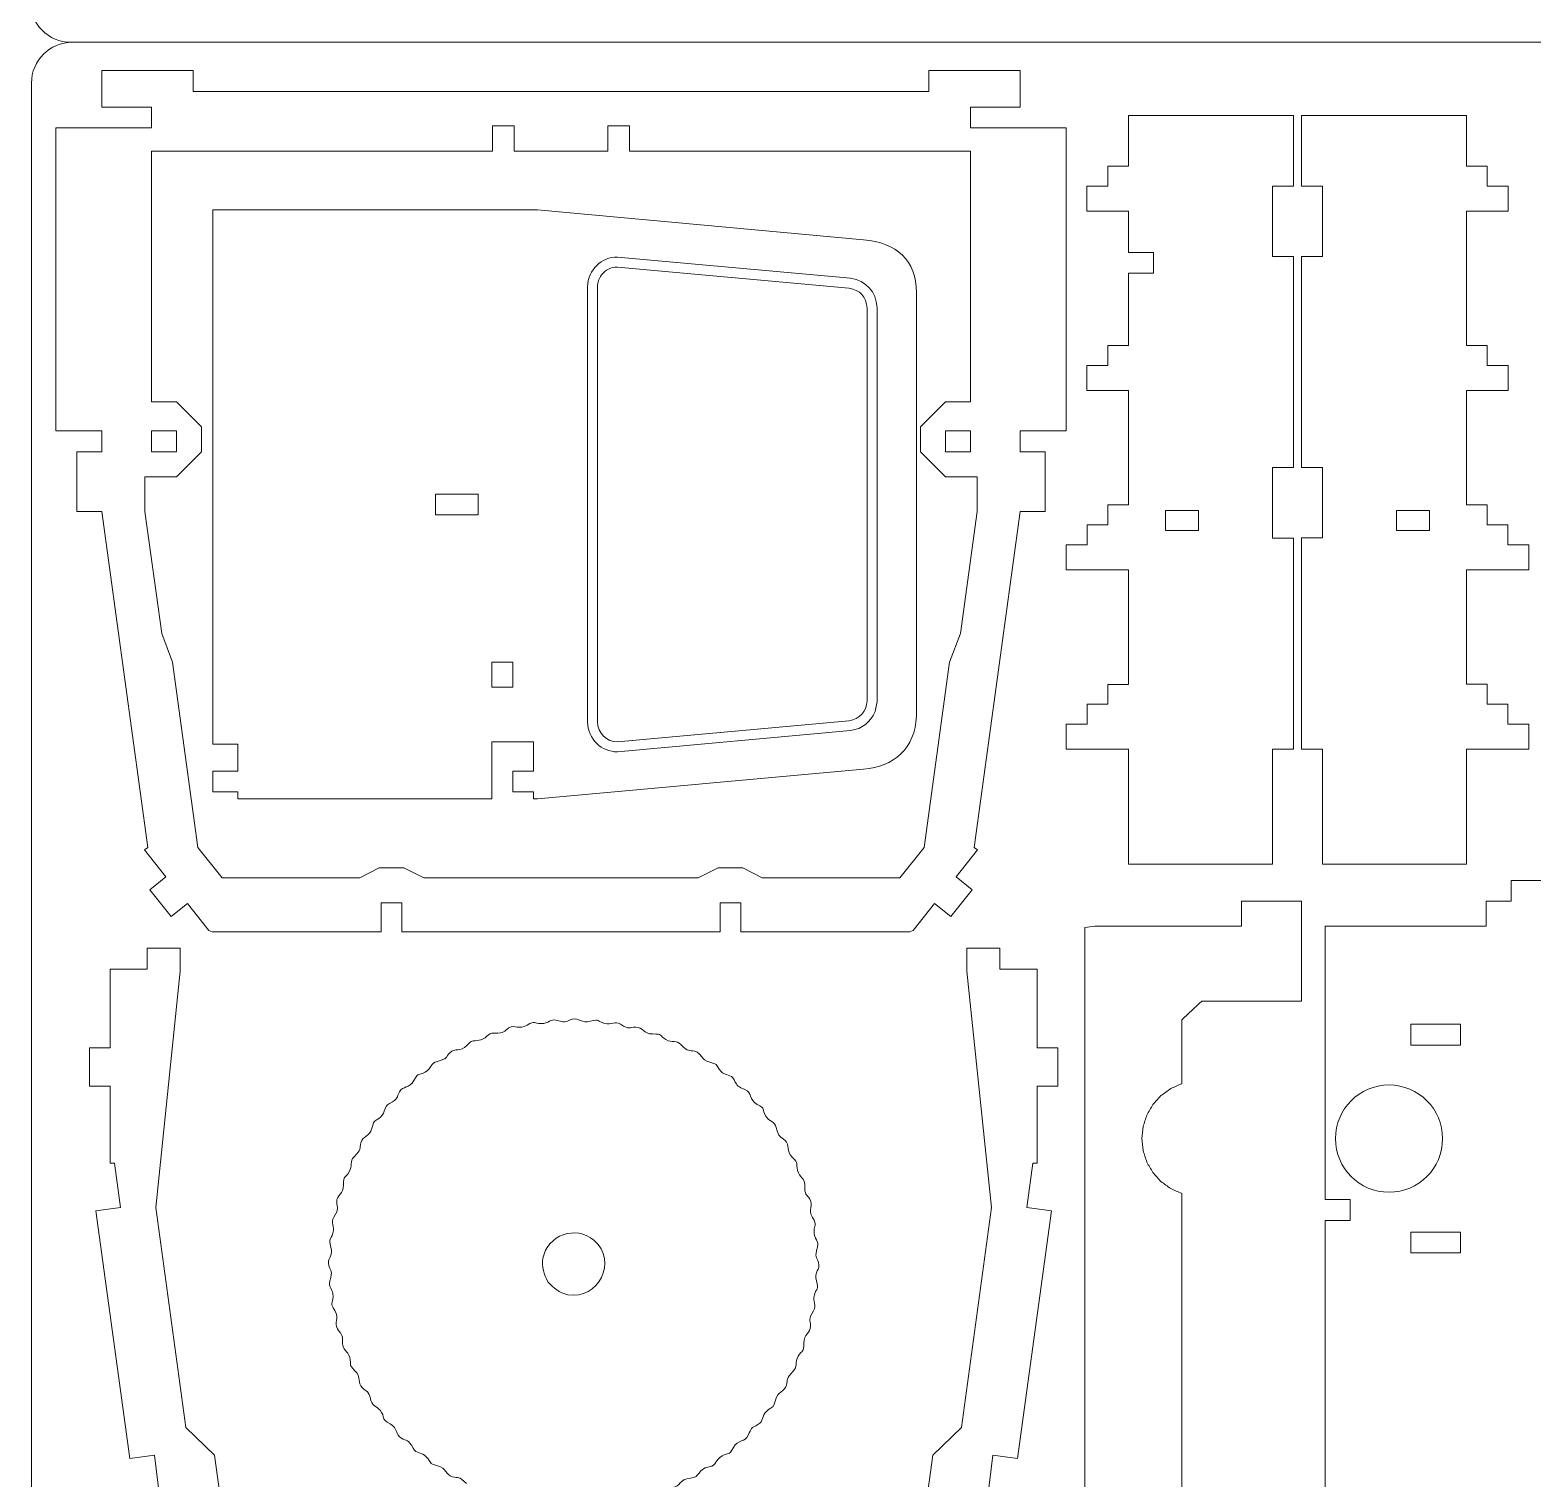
# Model space of a CAD drawing. Header units: centimetres. Extents: x -10 to 98, y 3 to 108.
# Drawn here: x -10.32 to 11.6, y 34.6 to 55.74 of the extents above; entities that cross this region are included whole.
import ezdxf

# ---------------------------------------------------------------- set-up
doc = ezdxf.new("R2010")
doc.units = ezdxf.units.CM
doc.header["$MEASUREMENT"] = 0
doc.layers.add('Camada 1', color=7, linetype='Continuous')

msp = doc.modelspace()

# ---------------------------------------------------------------- linework, layer by layer
at = {"layer": 'Camada 1', "color": 5, "lineweight": 9}
for points in [[(-10.31787, 56.15219), (-10.31787, 55.82494), (-10.05012, 55.55719), (-9.72288, 55.55719)], [(-9.70235, 55.55719), (-10.0296, 55.55719), (-10.29735, 55.28944), (-10.29735, 54.96219)], [(23.59712, 55.55719), (23.59712, 55.55719), (-9.72288, 55.55719), (-9.72288, 55.55719)], [(-9.70235, 55.55719), (-9.70235, 55.55719), (23.61764, 55.55719), (23.61764, 55.55719)], [(-10.29735, 3.79219), (-10.29735, 3.79219), (-10.29735, 54.96219), (-10.29735, 54.96219)]]:
    msp.add_open_spline(points, degree=3, dxfattribs=at)
at = {"layer": 'Camada 1', "color": 3, "lineweight": 9}
for points in [[(-9.27273, 54.61124), (-9.27273, 54.61124), (-9.27273, 55.14318), (-9.27273, 55.14318)], [(-9.27273, 55.14318), (-9.27273, 55.14318), (-7.9375, 55.14318), (-7.9375, 55.14318)], [(-7.9375, 55.14318), (-7.9375, 55.14318), (-7.9375, 54.84091), (-7.9375, 54.84091)], [(2.79079, 54.84091), (2.79079, 54.84091), (2.79079, 55.14318), (2.79079, 55.14318)], [(2.79079, 55.14318), (2.79079, 55.14318), (4.12603, 55.14318), (4.12603, 55.14318)], [(4.12603, 55.14318), (4.12603, 55.14318), (4.12603, 54.61124), (4.12603, 54.61124)], [(-7.9375, 54.84091), (-7.9375, 54.84091), (2.79079, 54.84091), (2.79079, 54.84091)], [(-8.54442, 54.61124), (-8.54442, 54.61124), (-9.27273, 54.61124), (-9.27273, 54.61124)], [(-8.54442, 54.30777), (-8.54442, 54.30777), (-8.54442, 54.61124), (-8.54442, 54.61124)], [(4.12603, 54.61124), (4.12603, 54.61124), (3.39772, 54.61124), (3.39772, 54.61124)], [(3.39772, 54.61124), (3.39772, 54.61124), (3.39772, 54.30777), (3.39772, 54.30777)], [(5.70408, 53.75066), (5.70408, 53.75066), (5.70403, 54.4867), (5.70403, 54.4867)], [(5.70403, 54.4867), (5.70403, 54.4867), (8.10956, 54.4867), (8.10956, 54.4867)], [(8.10956, 54.4867), (8.10956, 54.4867), (8.10956, 53.45958), (8.10956, 53.45958)], [(10.63378, 54.48669), (10.63378, 54.48669), (8.22856, 54.4867), (8.22856, 54.4867)], [(8.22856, 54.4867), (8.22856, 54.4867), (8.22856, 53.45968), (8.22856, 53.45968)], [(10.63373, 53.75075), (10.63373, 53.75075), (10.63378, 54.48669), (10.63378, 54.48669)], [(-9.94035, 49.88674), (-9.94035, 49.88674), (-9.94035, 54.30777), (-9.94035, 54.30777)], [(-9.94035, 54.30777), (-9.94035, 54.30777), (-8.54442, 54.30777), (-8.54442, 54.30777)], [(-3.25823, 54.33632), (-3.25823, 54.33632), (-3.57359, 54.33632), (-3.57359, 54.33632)], [(-3.57359, 54.33632), (-3.57359, 54.33632), (-3.57359, 53.96622), (-3.57359, 53.96622)], [(-3.25823, 53.96622), (-3.25823, 53.96622), (-3.25823, 54.33632), (-3.25823, 54.33632)], [(-1.57312, 54.33632), (-1.57312, 54.33632), (-1.88848, 54.33632), (-1.88848, 54.33632)], [(-1.88848, 54.33632), (-1.88848, 54.33632), (-1.88848, 53.96622), (-1.88848, 53.96622)], [(-1.57312, 53.96622), (-1.57312, 53.96622), (-1.57312, 54.33632), (-1.57312, 54.33632)], [(3.39772, 54.30777), (3.39772, 54.30777), (4.79365, 54.30777), (4.79365, 54.30777)], [(4.79365, 54.30777), (4.79365, 54.30777), (4.79365, 49.88674), (4.79365, 49.88674)], [(-3.57359, 53.96622), (-3.57359, 53.96622), (-8.54442, 53.96622), (-8.54442, 53.96622)], [(-8.54442, 53.96622), (-8.54442, 53.96622), (-8.54442, 50.3116), (-8.54442, 50.3116)], [(-1.88848, 53.96622), (-1.88848, 53.96622), (-3.25823, 53.96622), (-3.25823, 53.96622)], [(3.39772, 53.96622), (3.39772, 53.96622), (-1.57312, 53.96622), (-1.57312, 53.96622)], [(3.39772, 50.3116), (3.39772, 50.3116), (3.39772, 53.96622), (3.39772, 53.96622)], [(5.40154, 53.75063), (5.40154, 53.75063), (5.70408, 53.75066), (5.70408, 53.75066)], [(5.40154, 53.4593), (5.40154, 53.4593), (5.40154, 53.75063), (5.40154, 53.75063)], [(10.93625, 53.75072), (10.93625, 53.75072), (10.63373, 53.75075), (10.63373, 53.75075)], [(10.93621, 53.45943), (10.93621, 53.45943), (10.93625, 53.75072), (10.93625, 53.75072)], [(5.09685, 53.45927), (5.09685, 53.45927), (5.40154, 53.4593), (5.40154, 53.4593)], [(5.09688, 53.09513), (5.09688, 53.09513), (5.09685, 53.45927), (5.09685, 53.45927)], [(8.10956, 53.45958), (8.10956, 53.45958), (7.80608, 53.45958), (7.80608, 53.45958)], [(7.80608, 53.45958), (7.80608, 53.45958), (7.80608, 52.4324), (7.80608, 52.4324)], [(8.22856, 53.45968), (8.22856, 53.45968), (8.53198, 53.45968), (8.53198, 53.45968)], [(8.53198, 53.45968), (8.53198, 53.45968), (8.53198, 52.43265), (8.53198, 52.43265)], [(11.24089, 53.4594), (11.24089, 53.4594), (10.93621, 53.45943), (10.93621, 53.45943)], [(11.24085, 53.09531), (11.24085, 53.09531), (11.24089, 53.4594), (11.24089, 53.4594)], [(5.70616, 53.0952), (5.70616, 53.0952), (5.09688, 53.09513), (5.09688, 53.09513)], [(5.7062, 52.49063), (5.7062, 52.49063), (5.70616, 53.0952), (5.70616, 53.0952)], [(10.63346, 51.13345), (10.63346, 51.13345), (10.63365, 53.09535), (10.63365, 53.09535)], [(10.63365, 53.09535), (10.63365, 53.09535), (11.24085, 53.09531), (11.24085, 53.09531)], [(6.07087, 52.49063), (6.07087, 52.49063), (5.7062, 52.49063), (5.7062, 52.49063)], [(6.07087, 52.18719), (6.07087, 52.18719), (6.07087, 52.49063), (6.07087, 52.49063)], [(7.80608, 52.4324), (7.80608, 52.4324), (8.10956, 52.4324), (8.10956, 52.4324)], [(8.10956, 52.4324), (8.10956, 52.4324), (8.10956, 49.35095), (8.10956, 49.35095)], [(8.53198, 52.43265), (8.53198, 52.43265), (8.22856, 52.43265), (8.22856, 52.43265)], [(8.22856, 52.43265), (8.22856, 52.43265), (8.22856, 49.35157), (8.22856, 49.35157)], [(5.70635, 51.13304), (5.70635, 51.13304), (5.7062, 52.18719), (5.7062, 52.18719)], [(5.7062, 52.18719), (5.7062, 52.18719), (6.07087, 52.18719), (6.07087, 52.18719)], [(5.40181, 51.13301), (5.40181, 51.13301), (5.70635, 51.13304), (5.70635, 51.13304)], [(5.40181, 50.84167), (5.40181, 50.84167), (5.40181, 51.13301), (5.40181, 51.13301)], [(10.936, 51.13341), (10.936, 51.13341), (10.63346, 51.13345), (10.63346, 51.13345)], [(10.93596, 50.84212), (10.93596, 50.84212), (10.936, 51.13341), (10.936, 51.13341)], [(5.09715, 50.4775), (5.09715, 50.4775), (5.09712, 50.84167), (5.09712, 50.84167)], [(5.09712, 50.84167), (5.09712, 50.84167), (5.40181, 50.84167), (5.40181, 50.84167)], [(11.24063, 50.84211), (11.24063, 50.84211), (10.93596, 50.84212), (10.93596, 50.84212)], [(11.24059, 50.478), (11.24059, 50.478), (11.24063, 50.84211), (11.24063, 50.84211)], [(5.70441, 50.47757), (5.70441, 50.47757), (5.09715, 50.4775), (5.09715, 50.4775)], [(5.7046, 48.80674), (5.7046, 48.80674), (5.70441, 50.47757), (5.70441, 50.47757)], [(10.63323, 48.80743), (10.63323, 48.80743), (10.63339, 50.47807), (10.63339, 50.47807)], [(10.63339, 50.47807), (10.63339, 50.47807), (11.24059, 50.478), (11.24059, 50.478)], [(-8.54442, 50.3116), (-8.54442, 50.3116), (-8.18027, 50.3116), (-8.18027, 50.3116)], [(-8.18027, 50.3116), (-8.18027, 50.3116), (-7.81612, 49.94743), (-7.81612, 49.94743)], [(2.6694, 49.94743), (2.6694, 49.94743), (3.03356, 50.3116), (3.03356, 50.3116)], [(3.03356, 50.3116), (3.03356, 50.3116), (3.39772, 50.3116), (3.39772, 50.3116)], [(-9.27273, 49.88674), (-9.27273, 49.88674), (-9.94035, 49.88674), (-9.94035, 49.88674)], [(-9.27273, 49.58329), (-9.27273, 49.58329), (-9.27273, 49.88674), (-9.27273, 49.88674)], [(-7.81612, 49.94743), (-7.81612, 49.94743), (-7.81612, 49.58329), (-7.81612, 49.58329)], [(2.6694, 49.58329), (2.6694, 49.58329), (2.6694, 49.94743), (2.6694, 49.94743)], [(4.79365, 49.88674), (4.79365, 49.88674), (4.12603, 49.88674), (4.12603, 49.88674)], [(4.12603, 49.88674), (4.12603, 49.88674), (4.12603, 49.58329), (4.12603, 49.58329)], [(-9.63689, 48.71099), (-9.63689, 48.71099), (-9.63689, 49.58329), (-9.63689, 49.58329)], [(-9.63689, 49.58329), (-9.63689, 49.58329), (-9.27273, 49.58329), (-9.27273, 49.58329)], [(-7.81612, 49.58329), (-7.81612, 49.58329), (-8.18027, 49.21914), (-8.18027, 49.21914)], [(3.03356, 49.21914), (3.03356, 49.21914), (2.6694, 49.58329), (2.6694, 49.58329)], [(4.12603, 49.58329), (4.12603, 49.58329), (4.49017, 49.58329), (4.49017, 49.58329)], [(4.49017, 49.58329), (4.49017, 49.58329), (4.49017, 48.71099), (4.49017, 48.71099)], [(8.10956, 49.35095), (8.10956, 49.35095), (7.80608, 49.35095), (7.80608, 49.35095)], [(7.80608, 49.35095), (7.80608, 49.35095), (7.80608, 48.32377), (7.80608, 48.32377)], [(8.22856, 49.35157), (8.22856, 49.35157), (8.53198, 49.35157), (8.53198, 49.35157)], [(8.53198, 49.35157), (8.53198, 49.35157), (8.53198, 48.32454), (8.53198, 48.32454)], [(-8.18027, 49.21914), (-8.18027, 49.21914), (-8.64201, 49.21914), (-8.64201, 49.21914)], [(-8.64201, 49.21914), (-8.64201, 49.21914), (-8.64201, 48.71099), (-8.64201, 48.71099)], [(3.4953, 49.21914), (3.4953, 49.21914), (3.03356, 49.21914), (3.03356, 49.21914)], [(3.4953, 48.71099), (3.4953, 48.71099), (3.4953, 49.21914), (3.4953, 49.21914)], [(-9.27273, 48.71099), (-9.27273, 48.71099), (-9.63689, 48.71099), (-9.63689, 48.71099)], [(-8.60035, 43.81039), (-8.60035, 43.81039), (-9.27273, 48.71099), (-9.27273, 48.71099)], [(-8.64201, 48.71099), (-8.64201, 48.71099), (-8.39805, 46.93188), (-8.39805, 46.93188)], [(3.25135, 46.93188), (3.25135, 46.93188), (3.4953, 48.71099), (3.4953, 48.71099)], [(4.12603, 48.71099), (4.12603, 48.71099), (3.45365, 43.81039), (3.45365, 43.81039)], [(4.49017, 48.71099), (4.49017, 48.71099), (4.12603, 48.71099), (4.12603, 48.71099)], [(5.40177, 48.8067), (5.40177, 48.8067), (5.7046, 48.80674), (5.7046, 48.80674)], [(5.40181, 48.51538), (5.40181, 48.51538), (5.40177, 48.8067), (5.40177, 48.8067)], [(10.93601, 48.8074), (10.93601, 48.8074), (10.63323, 48.80743), (10.63323, 48.80743)], [(10.936, 48.51611), (10.936, 48.51611), (10.93601, 48.8074), (10.93601, 48.8074)], [(5.09924, 48.51534), (5.09924, 48.51534), (5.40181, 48.51538), (5.40181, 48.51538)], [(5.09927, 48.22401), (5.09927, 48.22401), (5.09924, 48.51534), (5.09924, 48.51534)], [(11.2385, 48.51609), (11.2385, 48.51609), (10.936, 48.51611), (10.936, 48.51611)], [(11.23846, 48.2248), (11.23846, 48.2248), (11.2385, 48.51609), (11.2385, 48.51609)], [(7.80608, 48.32377), (7.80608, 48.32377), (8.10956, 48.32377), (8.10956, 48.32377)], [(8.10956, 48.32377), (8.10956, 48.32377), (8.10956, 45.24232), (8.10956, 45.24232)], [(8.53198, 48.32454), (8.53198, 48.32454), (8.22856, 48.32454), (8.22856, 48.32454)], [(8.22856, 48.32454), (8.22856, 48.32454), (8.22856, 45.24347), (8.22856, 45.24347)], [(4.79368, 47.85983), (4.79368, 47.85983), (4.79365, 48.22401), (4.79365, 48.22401)], [(4.79365, 48.22401), (4.79365, 48.22401), (5.09927, 48.22401), (5.09927, 48.22401)], [(11.54405, 48.22477), (11.54405, 48.22477), (11.23846, 48.2248), (11.23846, 48.2248)], [(11.54403, 47.86066), (11.54403, 47.86066), (11.54405, 48.22477), (11.54405, 48.22477)], [(5.70469, 47.85995), (5.70469, 47.85995), (4.79368, 47.85983), (4.79368, 47.85983)], [(5.70483, 46.18908), (5.70483, 46.18908), (5.70469, 47.85995), (5.70469, 47.85995)], [(10.63296, 46.19013), (10.63296, 46.19013), (10.63314, 47.86076), (10.63314, 47.86076)], [(10.63314, 47.86076), (10.63314, 47.86076), (11.54403, 47.86066), (11.54403, 47.86066)], [(-8.39805, 46.93188), (-8.39805, 46.93188), (-8.24215, 46.5106), (-8.24215, 46.5106)], [(3.09544, 46.5106), (3.09544, 46.5106), (3.25135, 46.93188), (3.25135, 46.93188)], [(-8.24215, 46.5106), (-8.24215, 46.5106), (-7.87205, 43.81039), (-7.87205, 43.81039)], [(2.72534, 43.81039), (2.72534, 43.81039), (3.09544, 46.5106), (3.09544, 46.5106)], [(5.40307, 45.89775), (5.40307, 45.89775), (5.40303, 46.18908), (5.40303, 46.18908)], [(5.40303, 46.18908), (5.40303, 46.18908), (5.70483, 46.18908), (5.70483, 46.18908)], [(10.93476, 46.1901), (10.93476, 46.1901), (10.63296, 46.19013), (10.63296, 46.19013)], [(10.93472, 45.89882), (10.93472, 45.89882), (10.93476, 46.1901), (10.93476, 46.1901)], [(5.09924, 45.89771), (5.09924, 45.89771), (5.40307, 45.89775), (5.40307, 45.89775)], [(5.09927, 45.60639), (5.09927, 45.60639), (5.09924, 45.89771), (5.09924, 45.89771)], [(11.2385, 45.89878), (11.2385, 45.89878), (10.93472, 45.89882), (10.93472, 45.89882)], [(11.23846, 45.6075), (11.23846, 45.6075), (11.2385, 45.89878), (11.2385, 45.89878)], [(4.79372, 45.60635), (4.79372, 45.60635), (5.09927, 45.60639), (5.09927, 45.60639)], [(4.79375, 45.24221), (4.79375, 45.24221), (4.79372, 45.60635), (4.79372, 45.60635)], [(11.54398, 45.60747), (11.54398, 45.60747), (11.23846, 45.6075), (11.23846, 45.6075)], [(11.54393, 45.24336), (11.54393, 45.24336), (11.54398, 45.60747), (11.54398, 45.60747)], [(5.70494, 45.24232), (5.70494, 45.24232), (4.79375, 45.24221), (4.79375, 45.24221)], [(5.70509, 43.56458), (5.70509, 43.56458), (5.70494, 45.24232), (5.70494, 45.24232)], [(8.10956, 45.24232), (8.10956, 45.24232), (7.80608, 45.24232), (7.80608, 45.24232)], [(7.80608, 45.24232), (7.80608, 45.24232), (7.80608, 43.56462), (7.80608, 43.56462)], [(8.22856, 45.24347), (8.22856, 45.24347), (8.53198, 45.24347), (8.53198, 45.24347)], [(8.53198, 45.24347), (8.53198, 45.24347), (8.53198, 43.56596), (8.53198, 43.56596)], [(10.63271, 43.56595), (10.63271, 43.56595), (10.63287, 45.24346), (10.63287, 45.24346)], [(10.63287, 45.24346), (10.63287, 45.24346), (11.54393, 45.24336), (11.54393, 45.24336)], [(-8.64796, 43.7735), (-8.64796, 43.7735), (-8.60035, 43.81039), (-8.60035, 43.81039)], [(-8.33616, 43.38198), (-8.33616, 43.38198), (-8.64796, 43.7735), (-8.64796, 43.7735)], [(-7.87205, 43.81039), (-7.87205, 43.81039), (-7.51622, 43.36412), (-7.51622, 43.36412)], [(2.36951, 43.36412), (2.36951, 43.36412), (2.72534, 43.81039), (2.72534, 43.81039)], [(3.50125, 43.7735), (3.50125, 43.7735), (3.18945, 43.38198), (3.18945, 43.38198)], [(3.45365, 43.81039), (3.45365, 43.81039), (3.50125, 43.7735), (3.50125, 43.7735)], [(-5.50861, 43.36412), (-5.50861, 43.36412), (-5.22776, 43.51051), (-5.22776, 43.51051)], [(-5.22776, 43.51051), (-5.22776, 43.51051), (-4.8636, 43.51051), (-4.8636, 43.51051)], [(-4.8636, 43.51051), (-4.8636, 43.51051), (-4.57204, 43.36412), (-4.57204, 43.36412)], [(-0.57467, 43.36412), (-0.57467, 43.36412), (-0.2831, 43.51051), (-0.2831, 43.51051)], [(-0.2831, 43.51051), (-0.2831, 43.51051), (0.08104, 43.51051), (0.08104, 43.51051)], [(0.08104, 43.51051), (0.08104, 43.51051), (0.36192, 43.36412), (0.36192, 43.36412)], [(7.80608, 43.56462), (7.80608, 43.56462), (5.70509, 43.56458), (5.70509, 43.56458)], [(8.53198, 43.56596), (8.53198, 43.56596), (10.63271, 43.56595), (10.63271, 43.56595)], [(-8.57298, 43.19276), (-8.57298, 43.19276), (-8.33616, 43.38198), (-8.33616, 43.38198)], [(-8.2612, 42.80123), (-8.2612, 42.80123), (-8.57298, 43.19276), (-8.57298, 43.19276)], [(-7.51622, 43.36412), (-7.51622, 43.36412), (-5.50861, 43.36412), (-5.50861, 43.36412)], [(-4.57204, 43.36412), (-4.57204, 43.36412), (-0.57467, 43.36412), (-0.57467, 43.36412)], [(0.36192, 43.36412), (0.36192, 43.36412), (2.36951, 43.36412), (2.36951, 43.36412)], [(3.42628, 43.19276), (3.42628, 43.19276), (3.11448, 42.80123), (3.11448, 42.80123)], [(3.18945, 43.38198), (3.18945, 43.38198), (3.42628, 43.19276), (3.42628, 43.19276)], [(11.73163, 43.3282), (11.73163, 43.3282), (11.28536, 43.3282), (11.28536, 43.3282)], [(11.28536, 43.3282), (11.28536, 43.3282), (11.28536, 43.02474), (11.28536, 43.02474)], [(-8.02318, 42.99044), (-8.02318, 42.99044), (-8.2612, 42.80123), (-8.2612, 42.80123)], [(-7.7114, 42.59892), (-7.7114, 42.59892), (-8.02318, 42.99044), (-8.02318, 42.99044)], [(-5.19682, 43.00117), (-5.19682, 43.00117), (-5.19682, 42.57631), (-5.19682, 42.57631)], [(-4.89336, 43.00117), (-4.89336, 43.00117), (-5.19682, 43.00117), (-5.19682, 43.00117)], [(-4.89336, 42.57631), (-4.89336, 42.57631), (-4.89336, 43.00117), (-4.89336, 43.00117)], [(0.0501, 43.00117), (0.0501, 43.00117), (-0.25335, 43.00117), (-0.25335, 43.00117)], [(-0.25335, 43.00117), (-0.25335, 43.00117), (-0.25335, 42.57631), (-0.25335, 42.57631)], [(0.0501, 42.57631), (0.0501, 42.57631), (0.0501, 43.00117), (0.0501, 43.00117)], [(2.87647, 42.99044), (2.87647, 42.99044), (2.56469, 42.59892), (2.56469, 42.59892)], [(3.11448, 42.80123), (3.11448, 42.80123), (2.87647, 42.99044), (2.87647, 42.99044)], [(7.35474, 42.66021), (7.35474, 42.78156), (7.35474, 42.90292), (7.35474, 43.02429)], [(8.22856, 43.02429), (7.93728, 43.02429), (7.646, 43.02429), (7.35474, 43.02429)], [(8.22856, 43.02429), (8.22856, 42.53885), (8.22854, 42.05341), (8.22854, 41.56798)], [(10.92121, 43.02474), (10.92121, 43.02474), (10.92121, 42.66059), (10.92121, 42.66059)], [(11.28536, 43.02474), (11.28536, 43.02474), (10.92121, 43.02474), (10.92121, 43.02474)], [(-7.66379, 42.57631), (-7.66379, 42.57631), (-7.7114, 42.59892), (-7.7114, 42.59892)], [(-5.19682, 42.57631), (-5.19682, 42.57631), (-7.66379, 42.57631), (-7.66379, 42.57631)], [(-0.25335, 42.57631), (-0.25335, 42.57631), (-4.89336, 42.57631), (-4.89336, 42.57631)], [(2.51708, 42.57631), (2.51708, 42.57631), (0.0501, 42.57631), (0.0501, 42.57631)], [(2.56469, 42.59892), (2.56469, 42.59892), (2.51708, 42.57631), (2.51708, 42.57631)], [(5.0679, 42.64023), (5.06788, 38.18757), (5.06786, 33.73491), (5.06783, 29.28224)], [(5.21386, 42.6602), (5.1652, 42.65354), (5.11656, 42.64689), (5.0679, 42.64023)], [(7.35474, 42.66021), (6.64111, 42.66021), (5.92749, 42.6602), (5.21386, 42.6602)], [(10.92121, 42.66059), (10.92121, 42.66059), (8.57326, 42.66059), (8.57326, 42.66059)], [(8.57326, 42.66059), (8.57326, 42.66059), (8.57326, 38.67035), (8.57326, 38.67035)], [(-8.60728, 42.0349), (-8.60728, 42.0349), (-8.60728, 42.33831), (-8.60728, 42.33831)], [(-8.60728, 42.33831), (-8.60728, 42.33831), (-8.12604, 42.33831), (-8.12604, 42.33831)], [(-8.12604, 42.33831), (-8.12604, 42.33831), (-8.12604, 42.00455), (-8.12604, 42.00455)], [(3.34807, 42.00455), (3.34807, 42.00455), (3.34807, 42.33831), (3.34807, 42.33831)], [(3.34807, 42.33831), (3.34807, 42.33831), (3.82933, 42.33831), (3.82933, 42.33831)], [(3.82933, 42.33831), (3.82933, 42.33831), (3.82933, 42.0349), (3.82933, 42.0349)], [(-9.1492, 40.88413), (-9.1492, 40.88413), (-9.1492, 42.0349), (-9.1492, 42.0349)], [(-9.1492, 42.0349), (-9.1492, 42.0349), (-8.60728, 42.0349), (-8.60728, 42.0349)], [(-8.12604, 42.00455), (-8.12604, 42.00455), (-8.48537, 38.55836), (-8.48537, 38.55836)], [(3.7074, 38.55836), (3.7074, 38.55836), (3.34807, 42.00455), (3.34807, 42.00455)], [(3.82933, 42.0349), (3.82933, 42.0349), (4.37122, 42.0349), (4.37122, 42.0349)], [(4.37122, 42.0349), (4.37122, 42.0349), (4.37122, 40.88413), (4.37122, 40.88413)], [(6.48099, 41.29249), (6.57809, 41.38433), (6.67517, 41.47616), (6.77225, 41.56799)], [(8.22854, 41.56798), (7.74311, 41.56798), (7.25768, 41.56799), (6.77225, 41.56799)], [(-3.33302, 41.17649), (-3.24396, 41.23003), (-3.18617, 41.14406), (-3.06688, 41.21567)], [(-2.8632, 41.23915), (-2.9771, 41.24099), (-2.94202, 41.2906), (-3.06688, 41.21567)], [(-2.63442, 41.28666), (-2.73111, 41.31559), (-2.75242, 41.23735), (-2.8632, 41.23915)], [(-2.63442, 41.28666), (-2.48409, 41.24169), (-2.49773, 41.27794), (-2.40918, 41.30342)], [(-2.40918, 41.30342), (-2.30918, 41.33218), (-2.27568, 41.23387), (-2.14202, 41.27229)], [(-1.93915, 41.24251), (-2.04881, 41.2737), (-2.00211, 41.3125), (-2.14202, 41.27229)], [(-1.70587, 41.22909), (-1.79155, 41.28179), (-1.83261, 41.21222), (-1.93915, 41.24251)], [(-1.70587, 41.22909), (-1.57201, 41.14674), (-1.57626, 41.18529), (-1.4839, 41.18692)], [(6.48099, 41.29249), (6.48099, 40.98256), (6.48099, 40.67261), (6.48099, 40.36267)], [(-3.79479, 40.99079), (-3.64138, 41.00646), (-3.65994, 41.10519), (-3.54633, 41.10199)], [(-3.54633, 41.10199), (-3.38945, 41.09756), (-3.4119, 41.12907), (-3.33302, 41.17649)], [(-1.4839, 41.18692), (-1.37974, 41.18876), (-1.37289, 41.08494), (-1.23404, 41.08765)], [(-1.04567, 41.00644), (-1.14337, 41.06483), (-1.08861, 41.09048), (-1.23404, 41.08765)], [(-0.8239, 40.93324), (-0.89307, 41.00619), (-0.95059, 40.94962), (-1.04567, 41.00644)], [(-9.45262, 40.32392), (-9.45262, 40.32392), (-9.45262, 40.88413), (-9.45262, 40.88413)], [(-9.45262, 40.88413), (-9.45262, 40.88413), (-9.1492, 40.88413), (-9.1492, 40.88413)], [(-4.37936, 40.68759), (-4.22654, 40.72411), (-4.2567, 40.74835), (-4.19256, 40.81481)], [(-4.19256, 40.81481), (-4.12047, 40.88951), (-4.04227, 40.8215), (-3.94561, 40.92149)], [(-3.79479, 40.99079), (-3.88718, 40.99027), (-3.89109, 40.97787), (-3.94561, 40.92149)], [(-0.8239, 40.93324), (-0.71579, 40.81923), (-0.70943, 40.85724), (-0.62019, 40.83493)], [(-0.62019, 40.83493), (-0.51931, 40.80971), (-0.53952, 40.70777), (-0.40472, 40.67438)], [(4.37122, 40.88413), (4.37122, 40.88413), (4.67465, 40.88413), (4.67465, 40.88413)], [(4.67465, 40.88413), (4.67465, 40.88413), (4.67465, 40.32392), (4.67465, 40.32392)], [(-4.37936, 40.68759), (-4.4775, 40.66414), (-4.45699, 40.5857), (-4.55352, 40.53201)], [(-0.24382, 40.5469), (-0.32297, 40.62871), (-0.26328, 40.63935), (-0.40472, 40.67438)], [(-4.92918, 40.2429), (-4.87866, 40.33404), (-4.78551, 40.28793), (-4.7183, 40.40956)], [(-4.55352, 40.53201), (-4.65305, 40.47665), (-4.64782, 40.53716), (-4.7183, 40.40956)], [(-0.04846, 40.41887), (-0.0964, 40.50754), (-0.16713, 40.46764), (-0.24382, 40.5469)], [(-0.04846, 40.41887), (0.00463, 40.32064), (0.00837, 40.31998), (0.10838, 40.27832)], [(6.32, 40.29117), (6.37367, 40.315), (6.42732, 40.33883), (6.48099, 40.36267)], [(-9.1492, 40.32392), (-9.1492, 40.32392), (-9.45262, 40.32392), (-9.45262, 40.32392)], [(-9.1492, 39.2035), (-9.1492, 39.2035), (-9.1492, 40.32392), (-9.1492, 40.32392)], [(-5.07662, 40.07173), (-4.93841, 40.14637), (-4.9739, 40.16221), (-4.92918, 40.2429)], [(0.10838, 40.27832), (0.21712, 40.23302), (0.16207, 40.13089), (0.28941, 40.06055)], [(4.67465, 40.32392), (4.67465, 40.32392), (4.37122, 40.32392), (4.37122, 40.32392)], [(4.37122, 40.32392), (4.37122, 40.32392), (4.37122, 39.2035), (4.37122, 39.2035)], [(6.17744, 40.18774), (6.13812, 40.14413), (6.09881, 40.10052), (6.0595, 40.0569)], [(6.32, 40.29117), (6.27248, 40.25669), (6.22495, 40.22222), (6.17744, 40.18774)], [(-5.07662, 40.07173), (-5.16525, 40.02387), (-5.12542, 39.95305), (-5.20468, 39.87636)], [(0.41185, 39.89574), (0.35655, 39.99523), (0.41697, 39.99009), (0.28941, 40.06055)], [(5.97136, 39.90439), (5.95321, 39.84856), (5.93505, 39.79272), (5.91689, 39.73688)], [(5.97136, 39.90439), (6.00075, 39.95523), (6.03011, 40.00607), (6.0595, 40.0569)], [(-5.49272, 39.5), (-5.46744, 39.60088), (-5.36556, 39.58064), (-5.33216, 39.71548)], [(-5.20468, 39.87636), (-5.28636, 39.79729), (-5.29715, 39.85682), (-5.33216, 39.71548)], [(0.56742, 39.7216), (0.54402, 39.81949), (0.46539, 39.79941), (0.41185, 39.89574)], [(0.56742, 39.7216), (0.60388, 39.5689), (0.62817, 39.59883), (0.69462, 39.53479)], [(5.91689, 39.73688), (5.91075, 39.6785), (5.90461, 39.62009), (5.89847, 39.56171)], [(-5.59101, 39.29628), (-5.47703, 39.40422), (-5.51503, 39.4109), (-5.49272, 39.5)], [(0.69462, 39.53479), (0.7693, 39.46282), (0.70133, 39.38458), (0.80135, 39.28785)], [(5.89847, 39.56171), (5.90461, 39.50332), (5.91075, 39.44492), (5.91689, 39.38653)], [(-5.59101, 39.29628), (-5.66394, 39.2272), (-5.60743, 39.16947), (-5.66421, 39.07455)], [(0.87664, 39.09714), (0.84902, 39.20753), (0.9059, 39.18672), (0.80135, 39.28785)], [(5.91689, 39.38653), (5.93505, 39.33069), (5.95321, 39.27485), (5.97136, 39.21901)], [(-9.08853, 39.2035), (-9.08853, 39.2035), (-9.1492, 39.2035), (-9.1492, 39.2035)], [(-8.9999, 38.55836), (-8.9999, 38.55836), (-9.08853, 39.2035), (-9.08853, 39.2035)], [(-5.66421, 39.07455), (-5.72273, 38.97668), (-5.74818, 39.03173), (-5.74544, 38.88619)], [(0.9818, 38.88854), (0.9846, 38.9893), (0.9034, 38.9901), (0.87664, 39.09714)], [(4.31054, 39.2035), (4.31054, 39.2035), (4.22192, 38.55836), (4.22192, 38.55836)], [(4.37122, 39.2035), (4.37122, 39.2035), (4.31054, 39.2035), (4.31054, 39.2035)], [(6.0595, 39.0665), (6.03011, 39.11734), (6.00075, 39.16818), (5.97136, 39.21901)], [(6.17742, 38.93567), (6.13812, 38.97928), (6.0988, 39.0229), (6.0595, 39.0665)], [(-5.84472, 38.63629), (-5.84655, 38.74037), (-5.74281, 38.74719), (-5.74544, 38.88619)], [(0.9818, 38.88854), (0.97743, 38.73152), (1.00873, 38.75432), (1.05632, 38.67527)], [(6.17742, 38.93567), (6.22494, 38.90119), (6.27248, 38.86671), (6.32, 38.83224)], [(6.48098, 38.76073), (6.42732, 38.78457), (6.37366, 38.8084), (6.32, 38.83224)], [(-5.88686, 38.4143), (-5.80458, 38.54781), (-5.84309, 38.54456), (-5.84472, 38.63629)], [(1.05632, 38.67527), (1.10992, 38.58623), (1.02387, 38.52843), (1.09551, 38.4091)], [(6.48093, 30.62996), (6.48095, 33.34021), (6.48097, 36.05047), (6.48098, 38.76073)], [(8.57326, 38.67035), (8.57326, 38.67035), (8.9374, 38.67035), (8.9374, 38.67035)], [(8.9374, 38.67035), (8.9374, 38.67035), (8.9374, 38.36689), (8.9374, 38.36689)], [(-9.36062, 38.50884), (-9.36062, 38.50884), (-8.9999, 38.55836), (-8.9999, 38.55836)], [(-8.8644, 34.89359), (-8.8644, 34.89359), (-9.36062, 38.50884), (-9.36062, 38.50884)], [(-8.48537, 38.55836), (-8.48537, 38.55836), (-8.04413, 35.34372), (-8.04413, 35.34372)], [(-5.88686, 38.4143), (-5.93957, 38.32874), (-5.87004, 38.28758), (-5.9003, 38.18105)], [(1.11897, 38.20542), (1.12082, 38.31922), (1.17037, 38.28441), (1.09551, 38.4091)], [(3.26617, 35.34372), (3.26617, 35.34372), (3.7074, 38.55836), (3.7074, 38.55836)], [(4.58265, 38.50884), (4.58265, 38.50884), (4.08643, 34.89359), (4.08643, 34.89359)], [(4.22192, 38.55836), (4.22192, 38.55836), (4.58265, 38.50884), (4.58265, 38.50884)], [(8.9374, 38.36689), (8.9374, 38.36689), (8.57326, 38.36689), (8.57326, 38.36689)], [(8.57326, 38.36689), (8.57326, 38.36689), (8.57326, 33.55553), (8.57326, 33.55553)], [(-5.9003, 38.18105), (-5.93146, 38.07139), (-5.97025, 38.11807), (-5.93006, 37.97819)], [(1.16648, 37.97665), (1.19528, 38.07308), (1.11719, 38.09497), (1.11897, 38.20542)], [(-5.96121, 37.711), (-5.98993, 37.8111), (-5.89165, 37.84448), (-5.93006, 37.97819)], [(1.16648, 37.97665), (1.12157, 37.82632), (1.15771, 37.84011), (1.18323, 37.75137)], [(-5.94445, 37.48577), (-5.89949, 37.63624), (-5.93573, 37.62222), (-5.96121, 37.711)], [(1.18323, 37.75137), (1.212, 37.6514), (1.11368, 37.61792), (1.15213, 37.48423)], [(-5.94445, 37.48577), (-5.97326, 37.38933), (-5.89517, 37.3675), (-5.89693, 37.257)], [(1.10893, 37.04811), (1.16159, 37.13373), (1.09207, 37.17476), (1.12234, 37.28137)], [(1.12234, 37.28137), (1.15345, 37.39089), (1.19234, 37.34442), (1.15213, 37.48423)], [(-5.89693, 37.257), (-5.89874, 37.14316), (-5.94843, 37.17815), (-5.8734, 37.05328)], [(-5.83427, 36.78715), (-5.88785, 36.87622), (-5.8017, 36.93395), (-5.8734, 37.05328)], [(1.10893, 37.04811), (1.02664, 36.91438), (1.06508, 36.9185), (1.06676, 36.82612)], [(-5.75977, 36.57386), (-5.75537, 36.73076), (-5.7868, 36.70824), (-5.83427, 36.78715)], [(1.06676, 36.82612), (1.06862, 36.72206), (0.96482, 36.71516), (0.9675, 36.57626)], [(-5.75977, 36.57386), (-5.76258, 36.47321), (-5.6814, 36.47224), (-5.65458, 36.36527)], [(0.88627, 36.38788), (0.94467, 36.48564), (0.97031, 36.43084), (0.9675, 36.57626)], [(-5.65458, 36.36527), (-5.62694, 36.25502), (-5.68395, 36.27568), (-5.57924, 36.17454)], [(-5.47259, 35.92763), (-5.54723, 35.99967), (-5.47923, 36.07794), (-5.57924, 36.17454)], [(0.81307, 36.16614), (0.88602, 36.23533), (0.82939, 36.29266), (0.88627, 36.38788)], [(0.71474, 35.96242), (0.68947, 35.86146), (0.5876, 35.88179), (0.55422, 35.74695)], [(0.81307, 36.16614), (0.69907, 36.058), (0.73709, 36.0517), (0.71474, 35.96242)], [(-5.34537, 35.74083), (-5.38178, 35.89357), (-5.40654, 35.86388), (-5.47259, 35.92763)], [(-5.34537, 35.74083), (-5.32201, 35.64288), (-5.24331, 35.66302), (-5.18979, 35.56666)], [(0.42673, 35.58605), (0.50847, 35.66516), (0.51925, 35.6056), (0.55422, 35.74695)], [(-5.18979, 35.56666), (-5.13453, 35.46719), (-5.19493, 35.47229), (-5.06737, 35.40187)], [(0.29868, 35.39066), (0.38728, 35.43854), (0.34752, 35.50943), (0.42673, 35.58605)], [(-8.04413, 35.34372), (-8.04413, 35.34372), (-7.62982, 34.9431), (-7.62982, 34.9431)], [(-4.90065, 35.19097), (-4.99174, 35.24137), (-4.94579, 35.33476), (-5.06737, 35.40187)], [(0.29868, 35.39066), (0.20041, 35.33757), (0.19984, 35.33381), (0.15813, 35.23382)], [(2.85186, 34.9431), (2.85186, 34.9431), (3.26617, 35.34372), (3.26617, 35.34372)], [(-4.7295, 35.04355), (-4.80397, 35.18158), (-4.82019, 35.14645), (-4.90065, 35.19097)], [(0.15813, 35.23382), (0.11282, 35.12515), (0.01071, 35.18014), (-0.05963, 35.05278)], [(-8.50368, 34.9431), (-8.50368, 34.9431), (-8.8644, 34.89359), (-8.8644, 34.89359)], [(-8.42538, 34.30306), (-8.42538, 34.30306), (-8.50368, 34.9431), (-8.50368, 34.9431)], [(-7.62982, 34.9431), (-7.62982, 34.9431), (-7.54206, 34.30371), (-7.54206, 34.30371)], [(-4.7295, 35.04355), (-4.68167, 34.95492), (-4.61076, 34.99469), (-4.53411, 34.9155)], [(-4.53411, 34.9155), (-4.45499, 34.83376), (-4.51463, 34.82301), (-4.37321, 34.788)], [(-0.41369, 34.77204), (-0.29314, 34.7944), (-0.32873, 34.87245), (-0.22441, 34.93041)], [(-0.22441, 34.93041), (-0.12499, 34.98565), (-0.13003, 34.92531), (-0.05963, 35.05278)], [(2.76409, 34.30371), (2.76409, 34.30371), (2.85186, 34.9431), (2.85186, 34.9431)], [(3.72572, 34.9431), (3.72572, 34.9431), (3.64741, 34.30306), (3.64741, 34.30306)], [(4.08643, 34.89359), (4.08643, 34.89359), (3.72572, 34.9431), (3.72572, 34.9431)], [(-4.15776, 34.62746), (-4.25874, 34.65276), (-4.2384, 34.75461), (-4.37321, 34.788)], [(-3.95403, 34.52915), (-4.06222, 34.6432), (-4.06868, 34.60514), (-4.15776, 34.62746)], [(-0.41369, 34.77204), (-0.59256, 34.73886), (-0.5356, 34.61609), (-0.68335, 34.60586)], [(-0.68335, 34.60586), (-0.85369, 34.59405), (-0.82897, 34.47858), (-0.94738, 34.47184)]]:
    msp.add_open_spline(points, degree=3, dxfattribs=at)
at = {"layer": 'Camada 1', "color": 2, "lineweight": 9}
for points in [[(-7.65161, 45.31868), (-7.65161, 45.31868), (-7.65161, 53.11112), (-7.65161, 53.11112)], [(-7.65161, 53.11112), (-7.65161, 53.11112), (-2.91406, 53.11112), (-2.91406, 53.11112)], [(-2.91406, 53.11112), (-2.91406, 53.11112), (1.83898, 52.67675), (1.83898, 52.67675)], [(2.61013, 51.90441), (2.61013, 52.37586), (2.3237, 52.63246), (1.83898, 52.67675)], [(-1.7502, 52.27688), (-1.84921, 52.2783), (-1.9203, 52.23342), (-1.98225, 52.16266)], [(1.62596, 51.96867), (1.62596, 51.96867), (-1.7502, 52.27688), (-1.7502, 52.27688)], [(-1.98225, 52.16266), (-2.02241, 52.10462), (-2.03953, 52.05844), (-2.04293, 51.98532)], [(-2.04293, 51.98532), (-2.04293, 51.98532), (-2.04293, 45.64356), (-2.04293, 45.64356)], [(1.89134, 51.67949), (1.88036, 51.84219), (1.78779, 51.94489), (1.62596, 51.96867)], [(2.61013, 51.90441), (2.61013, 51.90441), (2.61013, 45.72329), (2.61013, 45.72329)], [(1.89134, 45.9494), (1.89134, 45.9494), (1.89134, 51.67949), (1.89134, 51.67949)], [(1.62596, 45.65903), (1.78751, 45.6841), (1.88053, 45.78649), (1.89134, 45.9494)], [(-2.04293, 45.64356), (-2.0349, 45.47158), (-1.90504, 45.34857), (-1.7502, 45.35081)], [(-1.7502, 45.35081), (-1.7502, 45.35081), (1.62596, 45.65903), (1.62596, 45.65903)], [(1.83898, 44.95214), (2.27719, 44.97822), (2.59654, 45.26061), (2.61013, 45.72329)], [(-7.28746, 45.31868), (-7.28746, 45.31868), (-7.65161, 45.31868), (-7.65161, 45.31868)], [(-7.28746, 44.92477), (-7.28746, 44.92477), (-7.28746, 45.31868), (-7.28746, 45.31868)], [(-2.97475, 45.34843), (-2.97475, 45.34843), (-3.58167, 45.34843), (-3.58167, 45.34843)], [(-3.58167, 45.34843), (-3.58167, 45.34843), (-3.58167, 44.51776), (-3.58167, 44.51776)], [(-2.97475, 44.92477), (-2.97475, 44.92477), (-2.97475, 45.34843), (-2.97475, 45.34843)], [(1.83898, 44.95214), (1.83898, 44.95214), (-2.91406, 44.51776), (-2.91406, 44.51776)], [(-7.65161, 44.6213), (-7.65161, 44.6213), (-7.65161, 44.92477), (-7.65161, 44.92477)], [(-7.65161, 44.92477), (-7.65161, 44.92477), (-7.28746, 44.92477), (-7.28746, 44.92477)], [(-3.27821, 44.6213), (-3.27821, 44.6213), (-3.27821, 44.92477), (-3.27821, 44.92477)], [(-3.27821, 44.92477), (-3.27821, 44.92477), (-2.97475, 44.92477), (-2.97475, 44.92477)], [(-7.28746, 44.6213), (-7.28746, 44.6213), (-7.65161, 44.6213), (-7.65161, 44.6213)], [(-7.28746, 44.51776), (-7.28746, 44.51776), (-7.28746, 44.6213), (-7.28746, 44.6213)], [(-3.58167, 44.51776), (-3.58167, 44.51776), (-7.28746, 44.51776), (-7.28746, 44.51776)], [(-2.97475, 44.6213), (-2.97475, 44.6213), (-3.27821, 44.6213), (-3.27821, 44.6213)], [(-2.97475, 44.51776), (-2.97475, 44.51776), (-2.97475, 44.6213), (-2.97475, 44.6213)], [(-2.91406, 44.51776), (-2.91406, 44.51776), (-2.97475, 44.51776), (-2.97475, 44.51776)]]:
    msp.add_open_spline(points, degree=3, dxfattribs=at)
at = {"layer": 'Camada 1', "color": 1, "lineweight": 9}
for points in [[(-1.74801, 52.42354), (-1.98097, 52.42653), (-2.17985, 52.23971), (-2.18801, 51.9897)], [(1.64856, 52.11346), (1.64856, 52.11346), (-1.74801, 52.42354), (-1.74801, 52.42354)], [(-2.18801, 51.9897), (-2.18801, 51.9897), (-2.18801, 45.63859), (-2.18801, 45.63859)], [(2.03682, 51.68815), (2.02259, 51.91855), (1.87672, 52.07837), (1.64856, 52.11346)], [(2.03682, 45.94013), (2.03682, 45.94013), (2.03682, 51.68815), (2.03682, 51.68815)], [(2.00752, 45.79105), (2.00752, 45.79105), (2.03682, 45.94013), (2.03682, 45.94013)], [(-2.18801, 45.63859), (-2.17985, 45.3886), (-1.98099, 45.20179), (-1.74801, 45.20475)], [(1.64856, 45.51483), (1.8274, 45.54235), (1.93372, 45.63084), (2.00752, 45.79105)], [(-1.74801, 45.20475), (-1.74801, 45.20475), (1.64856, 45.51483), (1.64856, 45.51483)]]:
    msp.add_open_spline(points, degree=3, dxfattribs=at)
at = {"layer": 'Camada 1', "lineweight": 9}
for points in [[(-8.18027, 49.88674), (-8.18027, 49.88674), (-8.54442, 49.88674), (-8.54442, 49.88674)], [(-8.54442, 49.88674), (-8.54442, 49.88674), (-8.54442, 49.58329), (-8.54442, 49.58329)], [(-8.18027, 49.58329), (-8.18027, 49.58329), (-8.18027, 49.88674), (-8.18027, 49.88674)], [(3.03356, 49.58329), (3.03356, 49.58329), (3.03356, 49.88674), (3.03356, 49.88674)], [(3.03356, 49.88674), (3.03356, 49.88674), (3.39772, 49.88674), (3.39772, 49.88674)], [(3.39772, 49.88674), (3.39772, 49.88674), (3.39772, 49.58329), (3.39772, 49.58329)], [(-8.54442, 49.58329), (-8.54442, 49.58329), (-8.18027, 49.58329), (-8.18027, 49.58329)], [(3.39772, 49.58329), (3.39772, 49.58329), (3.03356, 49.58329), (3.03356, 49.58329)], [(-3.78279, 48.96617), (-3.78279, 48.96617), (-4.40636, 48.96617), (-4.40636, 48.96617)], [(-4.40636, 48.96617), (-4.40636, 48.96617), (-4.40636, 48.66271), (-4.40636, 48.66271)], [(-3.78279, 48.66271), (-3.78279, 48.66271), (-3.78279, 48.96617), (-3.78279, 48.96617)], [(6.24599, 48.72459), (6.24599, 48.72459), (6.24599, 48.43327), (6.24599, 48.43327)], [(6.72732, 48.72459), (6.72732, 48.72459), (6.24599, 48.72459), (6.24599, 48.72459)], [(6.72732, 48.43327), (6.72732, 48.43327), (6.72732, 48.72459), (6.72732, 48.72459)], [(10.093, 48.72532), (10.093, 48.72532), (9.61104, 48.72532), (9.61104, 48.72532)], [(9.61104, 48.72532), (9.61104, 48.72532), (9.61104, 48.43375), (9.61104, 48.43375)], [(10.093, 48.43375), (10.093, 48.43375), (10.093, 48.72532), (10.093, 48.72532)], [(-4.40636, 48.66271), (-4.40636, 48.66271), (-3.78279, 48.66271), (-3.78279, 48.66271)], [(6.24599, 48.43327), (6.24599, 48.43327), (6.72732, 48.43327), (6.72732, 48.43327)], [(9.61104, 48.43375), (9.61104, 48.43375), (10.093, 48.43375), (10.093, 48.43375)], [(-3.27821, 46.51348), (-3.27821, 46.51348), (-3.58167, 46.51348), (-3.58167, 46.51348)], [(-3.58167, 46.51348), (-3.58167, 46.51348), (-3.58167, 46.14932), (-3.58167, 46.14932)], [(-3.27821, 46.14932), (-3.27821, 46.14932), (-3.27821, 46.51348), (-3.27821, 46.51348)], [(-3.58167, 46.14932), (-3.58167, 46.14932), (-3.27821, 46.14932), (-3.27821, 46.14932)], [(10.54874, 41.22895), (10.54874, 41.22895), (9.82042, 41.22895), (9.82042, 41.22895)], [(9.82042, 41.22895), (9.82042, 41.22895), (9.82042, 40.9255), (9.82042, 40.9255)], [(10.54874, 40.9255), (10.54874, 40.9255), (10.54874, 41.22895), (10.54874, 41.22895)], [(9.82042, 40.9255), (9.82042, 40.9255), (10.54874, 40.9255), (10.54874, 40.9255)], [(9.50446, 40.34356), (9.07298, 40.34356), (8.7232, 39.99324), (8.7232, 39.5611)], [(10.28572, 39.5611), (10.28572, 39.99324), (9.93594, 40.34356), (9.50446, 40.34356)], [(8.7232, 39.5611), (8.7232, 39.12897), (9.07298, 38.77864), (9.50446, 38.77864)], [(9.50446, 38.77864), (9.93594, 38.77864), (10.28572, 39.12897), (10.28572, 39.5611)], [(-2.09292, 38.07735), (-2.35658, 38.30286), (-2.7733, 38.15563), (-2.83679, 37.81455)], [(10.54874, 38.19671), (10.54874, 38.19671), (9.82042, 38.19671), (9.82042, 38.19671)], [(9.82042, 38.19671), (9.82042, 38.19671), (9.82042, 37.89444), (9.82042, 37.89444)], [(10.54874, 37.89444), (10.54874, 37.89444), (10.54874, 38.19671), (10.54874, 38.19671)], [(-2.47233, 37.28341), (-2.03306, 37.20169), (-1.73558, 37.77171), (-2.09292, 38.07735)], [(-2.83679, 37.81455), (-2.86002, 37.68974), (-2.81894, 37.58039), (-2.76457, 37.4735)], [(9.82042, 37.89444), (9.82042, 37.89444), (10.54874, 37.89444), (10.54874, 37.89444)], [(-2.76457, 37.4735), (-2.68437, 37.38429), (-2.59715, 37.30662), (-2.47233, 37.28341)]]:
    msp.add_open_spline(points, degree=3, dxfattribs=at)

doc.saveas('drawing.dxf')
